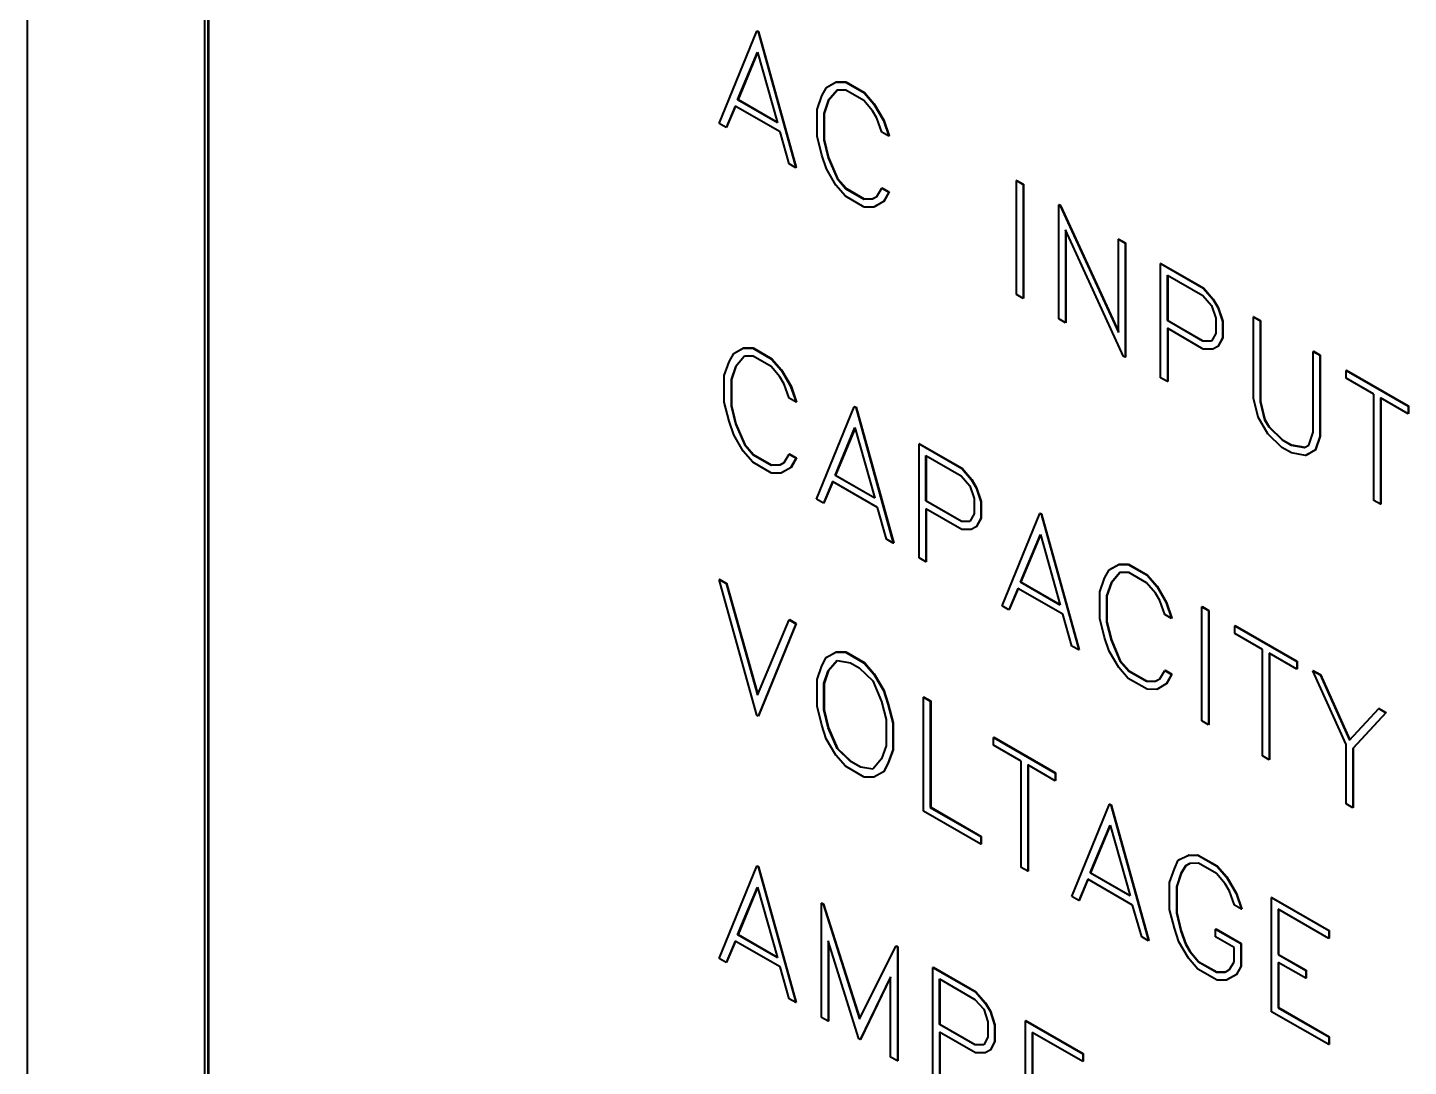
# Model space of a CAD drawing. Header units: millimetres. Extents: x 0 to 5945, y 0 to 4205.
# Drawn here: x 4532.24 to 4551.9, y 3138.79 to 3153.58 of the extents above; entities that cross this region are included whole.
import ezdxf

# ---------------------------------------------------------------- set-up
doc = ezdxf.new("R2010")
doc.units = ezdxf.units.MM
doc.header["$LTSCALE"] = 5
doc.layers.add('가시적인 것(ISO)', color=3, linetype='Continuous', lineweight=40)

msp = doc.modelspace()

# ---------------------------------------------------------------- linework, layer by layer
at = {"layer": '가시적인 것(ISO)'}
for p, q in [((4532.238, 3110.293), (4532.238, 3180.368)), ((4534.758, 3174.009), (4534.758, 3113.738)), ((4534.809, 3113.767), (4534.809, 3173.922)), ((4534.814, 3173.919), (4534.814, 3113.77)), ((4542.087, 3152.217), (4542.624, 3153.532)), ((4542.629, 3153.535), (4542.624, 3153.532)), ((4542.624, 3153.532), (4542.644, 3153.521)), ((4542.629, 3153.535), (4542.649, 3153.524)), ((4542.649, 3153.524), (4542.644, 3153.521)), ((4542.644, 3153.521), (4543.18, 3151.587)), ((4542.649, 3153.524), (4543.185, 3151.59)), ((4542.35, 3152.554), (4542.633, 3153.234)), ((4542.635, 3153.228), (4542.355, 3152.557)), ((4542.633, 3153.234), (4542.917, 3152.227)), ((4543.549, 3152.61), (4543.614, 3152.73)), ((4543.614, 3152.73), (4543.749, 3152.806)), ((4543.619, 3152.733), (4543.614, 3152.73)), ((4543.619, 3152.733), (4543.754, 3152.809)), ((4543.767, 3152.693), (4543.64, 3152.542)), ((4543.77, 3152.693), (4543.645, 3152.545)), ((4543.754, 3152.809), (4543.749, 3152.806)), ((4543.749, 3152.806), (4543.885, 3152.807)), ((4543.754, 3152.809), (4543.89, 3152.81)), ((4543.892, 3152.692), (4543.767, 3152.693)), ((4543.89, 3152.81), (4543.885, 3152.807)), ((4543.885, 3152.807), (4544.154, 3152.652)), ((4543.89, 3152.81), (4544.159, 3152.654)), ((4544.147, 3152.545), (4543.892, 3152.692)), ((4542.355, 3152.557), (4542.35, 3152.554)), ((4542.917, 3152.227), (4542.35, 3152.554)), ((4542.355, 3152.557), (4542.915, 3152.234)), ((4543.481, 3152.418), (4543.549, 3152.61)), ((4543.64, 3152.542), (4543.576, 3152.359)), ((4543.645, 3152.545), (4543.581, 3152.361)), ((4543.645, 3152.545), (4543.64, 3152.542)), ((4544.272, 3152.399), (4544.147, 3152.545)), ((4544.159, 3152.654), (4544.154, 3152.652)), ((4544.154, 3152.652), (4544.291, 3152.494)), ((4544.159, 3152.654), (4544.296, 3152.497)), ((4544.296, 3152.497), (4544.291, 3152.494)), ((4544.291, 3152.494), (4544.426, 3152.261)), ((4544.296, 3152.497), (4544.431, 3152.264)), ((4542.314, 3152.464), (4542.185, 3152.16)), ((4542.318, 3152.462), (4542.19, 3152.163)), ((4542.954, 3152.096), (4542.314, 3152.464)), ((4543.481, 3152.036), (4543.481, 3152.418)), ((4543.581, 3152.361), (4543.576, 3152.359)), ((4543.576, 3152.359), (4543.576, 3151.985)), ((4543.581, 3152.361), (4543.581, 3151.988)), ((4544.334, 3152.292), (4544.272, 3152.399)), ((4544.404, 3152.094), (4544.334, 3152.292)), ((4542.185, 3152.16), (4542.087, 3152.217)), ((4542.19, 3152.163), (4542.185, 3152.16)), ((4543.083, 3151.643), (4542.954, 3152.096)), ((4544.503, 3152.036), (4544.404, 3152.094)), ((4544.431, 3152.264), (4544.426, 3152.261)), ((4544.426, 3152.261), (4544.503, 3152.036)), ((4544.431, 3152.264), (4544.508, 3152.039)), ((4543.549, 3151.765), (4543.481, 3152.036)), ((4543.581, 3151.988), (4543.576, 3151.985)), ((4543.576, 3151.985), (4543.64, 3151.728)), ((4543.581, 3151.988), (4543.645, 3151.73)), ((4544.508, 3152.039), (4544.503, 3152.036)), ((4543.614, 3151.57), (4543.549, 3151.765)), ((4543.645, 3151.73), (4543.64, 3151.728)), ((4543.64, 3151.728), (4543.767, 3151.432)), ((4543.645, 3151.73), (4543.772, 3151.435)), ((4543.18, 3151.587), (4543.083, 3151.643)), ((4543.185, 3151.59), (4543.18, 3151.587)), ((4543.749, 3151.339), (4543.614, 3151.57)), ((4543.885, 3151.182), (4543.749, 3151.339)), ((4543.772, 3151.435), (4543.767, 3151.432)), ((4543.767, 3151.432), (4543.892, 3151.288)), ((4543.772, 3151.435), (4543.898, 3151.29)), ((4546.325, 3151.407), (4546.32, 3151.404)), ((4546.32, 3151.404), (4546.416, 3151.349)), ((4546.32, 3149.779), (4546.32, 3151.404)), ((4546.325, 3151.407), (4546.421, 3151.352)), ((4546.421, 3151.352), (4546.416, 3151.349)), ((4546.416, 3151.349), (4546.416, 3149.724)), ((4546.421, 3151.352), (4546.421, 3149.727)), ((4544.154, 3151.027), (4543.885, 3151.182)), ((4543.898, 3151.29), (4543.892, 3151.288)), ((4543.892, 3151.288), (4544.147, 3151.141)), ((4543.898, 3151.29), (4544.152, 3151.144)), ((4544.152, 3151.144), (4544.147, 3151.141)), ((4544.147, 3151.141), (4544.272, 3151.143)), ((4544.152, 3151.144), (4544.277, 3151.146)), ((4544.272, 3151.143), (4544.334, 3151.178)), ((4544.277, 3151.146), (4544.272, 3151.143)), ((4544.277, 3151.146), (4544.334, 3151.178)), ((4544.334, 3151.178), (4544.404, 3151.297)), ((4544.409, 3151.3), (4544.404, 3151.297)), ((4544.404, 3151.297), (4544.503, 3151.24)), ((4544.409, 3151.3), (4544.508, 3151.243)), ((4544.503, 3151.24), (4544.426, 3151.104)), ((4544.508, 3151.243), (4544.431, 3151.107)), ((4544.508, 3151.243), (4544.503, 3151.24)), ((4544.291, 3151.026), (4544.154, 3151.027)), ((4544.426, 3151.104), (4544.291, 3151.026)), ((4544.296, 3151.029), (4544.291, 3151.026)), ((4544.431, 3151.107), (4544.296, 3151.029)), ((4544.431, 3151.107), (4544.426, 3151.104)), ((4546.927, 3151.061), (4546.922, 3151.058)), ((4546.922, 3151.058), (4546.944, 3151.045)), ((4546.922, 3149.433), (4546.922, 3151.058)), ((4546.927, 3151.061), (4546.949, 3151.048)), ((4546.949, 3151.048), (4546.944, 3151.045)), ((4546.944, 3151.045), (4547.774, 3149.241)), ((4546.949, 3151.048), (4547.774, 3149.255)), ((4547.017, 3150.703), (4547.017, 3149.378)), ((4547.847, 3148.9), (4547.017, 3150.703)), ((4547.022, 3150.692), (4547.022, 3149.381)), ((4547.779, 3150.57), (4547.774, 3150.567)), ((4547.774, 3150.567), (4547.87, 3150.512)), ((4547.774, 3149.241), (4547.774, 3150.567)), ((4547.779, 3150.57), (4547.875, 3150.515)), ((4547.875, 3150.515), (4547.87, 3150.512)), ((4547.87, 3150.512), (4547.87, 3148.887)), ((4547.875, 3150.515), (4547.875, 3148.89)), ((4548.379, 3150.224), (4548.374, 3150.221)), ((4548.374, 3150.221), (4548.982, 3149.871)), ((4548.374, 3148.596), (4548.374, 3150.221)), ((4548.379, 3150.224), (4548.987, 3149.874)), ((4548.47, 3150.056), (4548.974, 3149.765)), ((4548.47, 3149.409), (4548.47, 3150.056)), ((4548.475, 3150.053), (4548.475, 3149.412)), ((4546.416, 3149.724), (4546.32, 3149.779)), ((4548.974, 3149.765), (4549.098, 3149.623)), ((4548.987, 3149.874), (4548.982, 3149.871)), ((4548.982, 3149.871), (4549.119, 3149.714)), ((4548.987, 3149.874), (4549.124, 3149.716)), ((4546.421, 3149.727), (4546.416, 3149.724)), ((4549.098, 3149.623), (4549.16, 3149.444)), ((4549.124, 3149.716), (4549.119, 3149.714)), ((4549.119, 3149.714), (4549.189, 3149.595)), ((4549.124, 3149.716), (4549.194, 3149.598)), ((4549.194, 3149.598), (4549.189, 3149.595)), ((4549.189, 3149.595), (4549.255, 3149.398)), ((4549.194, 3149.598), (4549.26, 3149.401)), ((4547.017, 3149.378), (4546.922, 3149.433)), ((4547.022, 3149.381), (4547.017, 3149.378)), ((4548.475, 3149.412), (4548.47, 3149.409)), ((4548.974, 3149.118), (4548.47, 3149.409)), ((4548.475, 3149.412), (4548.979, 3149.121)), ((4549.16, 3149.444), (4549.16, 3149.226)), ((4549.26, 3149.401), (4549.255, 3149.398)), ((4549.255, 3149.398), (4549.255, 3149.162)), ((4549.26, 3149.401), (4549.26, 3149.165)), ((4549.7, 3149.464), (4549.695, 3149.461)), ((4549.695, 3149.461), (4549.79, 3149.406)), ((4549.695, 3148.305), (4549.695, 3149.461)), ((4549.7, 3149.464), (4549.795, 3149.409)), ((4549.795, 3149.409), (4549.79, 3149.406)), ((4549.79, 3149.406), (4549.79, 3148.256)), ((4549.795, 3149.409), (4549.795, 3148.259)), ((4548.47, 3149.299), (4548.47, 3148.541)), ((4548.982, 3149.004), (4548.47, 3149.299)), ((4548.475, 3149.296), (4548.475, 3148.544)), ((4549.16, 3149.226), (4549.098, 3149.118)), ((4549.255, 3149.162), (4549.189, 3149.042)), ((4549.26, 3149.165), (4549.194, 3149.045)), ((4549.26, 3149.165), (4549.255, 3149.162)), ((4542.294, 3148.94), (4542.428, 3149.016)), ((4542.299, 3148.943), (4542.433, 3149.019)), ((4542.433, 3149.019), (4542.428, 3149.016)), ((4542.428, 3149.016), (4542.564, 3149.017)), ((4542.433, 3149.019), (4542.569, 3149.02)), ((4542.569, 3149.02), (4542.564, 3149.017)), ((4542.564, 3149.017), (4542.833, 3148.862)), ((4542.569, 3149.02), (4542.839, 3148.864)), ((4548.979, 3149.121), (4548.974, 3149.118)), ((4549.098, 3149.118), (4548.974, 3149.118)), ((4548.979, 3149.121), (4549.1, 3149.121)), ((4549.119, 3149.003), (4548.982, 3149.004)), ((4549.189, 3149.042), (4549.119, 3149.003)), ((4549.194, 3149.045), (4549.189, 3149.042)), ((4550.552, 3148.973), (4550.547, 3148.97)), ((4550.547, 3148.97), (4550.642, 3148.915)), ((4550.547, 3147.82), (4550.547, 3148.97)), ((4550.552, 3148.973), (4550.648, 3148.918)), ((4542.16, 3148.628), (4542.228, 3148.82)), ((4542.228, 3148.82), (4542.294, 3148.94)), ((4542.32, 3148.752), (4542.256, 3148.569)), ((4542.325, 3148.755), (4542.261, 3148.571)), ((4542.299, 3148.943), (4542.294, 3148.94)), ((4542.446, 3148.903), (4542.32, 3148.752)), ((4542.325, 3148.755), (4542.32, 3148.752)), ((4542.449, 3148.903), (4542.325, 3148.755)), ((4542.572, 3148.902), (4542.446, 3148.903)), ((4542.827, 3148.755), (4542.572, 3148.902)), ((4542.951, 3148.609), (4542.827, 3148.755)), ((4542.839, 3148.864), (4542.833, 3148.862)), ((4542.833, 3148.862), (4542.971, 3148.704)), ((4542.839, 3148.864), (4542.976, 3148.707)), ((4547.87, 3148.887), (4547.847, 3148.9)), ((4547.875, 3148.89), (4547.87, 3148.887)), ((4550.648, 3148.918), (4550.642, 3148.915)), ((4550.642, 3148.915), (4550.642, 3147.759)), ((4550.648, 3148.918), (4550.648, 3147.762)), ((4542.16, 3148.246), (4542.16, 3148.628)), ((4542.261, 3148.571), (4542.256, 3148.569)), ((4542.256, 3148.569), (4542.256, 3148.195)), ((4542.261, 3148.571), (4542.261, 3148.198)), ((4543.014, 3148.502), (4542.951, 3148.609)), ((4542.976, 3148.707), (4542.971, 3148.704)), ((4542.971, 3148.704), (4543.105, 3148.471)), ((4542.976, 3148.707), (4543.11, 3148.474)), ((4548.47, 3148.541), (4548.374, 3148.596)), ((4551.023, 3148.702), (4551.018, 3148.699)), ((4551.018, 3148.699), (4551.898, 3148.192)), ((4551.018, 3148.589), (4551.018, 3148.699)), ((4551.41, 3148.363), (4551.018, 3148.589)), ((4551.023, 3148.702), (4551.903, 3148.195)), ((4543.083, 3148.304), (4543.014, 3148.502)), ((4543.11, 3148.474), (4543.105, 3148.471)), ((4543.105, 3148.471), (4543.183, 3148.246)), ((4543.11, 3148.474), (4543.188, 3148.249)), ((4548.475, 3148.544), (4548.47, 3148.541)), ((4551.41, 3146.848), (4551.41, 3148.363)), ((4542.228, 3147.975), (4542.16, 3148.246)), ((4542.261, 3148.198), (4542.256, 3148.195)), ((4542.256, 3148.195), (4542.32, 3147.938)), ((4542.261, 3148.198), (4542.325, 3147.941)), ((4543.183, 3148.246), (4543.083, 3148.304)), ((4543.188, 3148.249), (4543.183, 3148.246)), ((4543.474, 3146.868), (4544.011, 3148.183)), ((4544.016, 3148.186), (4544.011, 3148.183)), ((4544.011, 3148.183), (4544.031, 3148.172)), ((4544.016, 3148.186), (4544.036, 3148.175)), ((4544.036, 3148.175), (4544.031, 3148.172)), ((4544.031, 3148.172), (4544.567, 3146.238)), ((4544.036, 3148.175), (4544.572, 3146.241)), ((4549.761, 3148.033), (4549.695, 3148.305)), ((4549.795, 3148.259), (4549.79, 3148.256)), ((4549.79, 3148.256), (4549.854, 3147.998)), ((4549.795, 3148.259), (4549.859, 3148.001)), ((4551.898, 3148.082), (4551.505, 3148.308)), ((4551.505, 3148.308), (4551.505, 3146.793)), ((4551.51, 3148.305), (4551.51, 3146.796)), ((4551.903, 3148.195), (4551.898, 3148.192)), ((4551.898, 3148.192), (4551.898, 3148.082)), ((4551.903, 3148.195), (4551.903, 3148.085)), ((4542.294, 3147.78), (4542.228, 3147.975)), ((4549.899, 3147.797), (4549.761, 3148.033)), ((4549.859, 3148.001), (4549.854, 3147.998)), ((4549.854, 3147.998), (4549.913, 3147.895)), ((4549.859, 3148.001), (4549.918, 3147.898)), ((4551.903, 3148.085), (4551.898, 3148.082)), ((4542.428, 3147.549), (4542.294, 3147.78)), ((4542.325, 3147.941), (4542.32, 3147.938)), ((4542.32, 3147.938), (4542.446, 3147.642)), ((4542.325, 3147.941), (4542.452, 3147.645)), ((4543.737, 3147.205), (4544.021, 3147.885)), ((4544.022, 3147.879), (4543.742, 3147.208)), ((4544.021, 3147.885), (4544.304, 3146.878)), ((4550.101, 3147.602), (4549.899, 3147.797)), ((4549.918, 3147.898), (4549.913, 3147.895)), ((4549.913, 3147.895), (4550.105, 3147.71)), ((4549.918, 3147.898), (4550.11, 3147.713)), ((4550.483, 3147.636), (4550.547, 3147.82)), ((4542.452, 3147.645), (4542.446, 3147.642)), ((4542.446, 3147.642), (4542.572, 3147.498)), ((4542.452, 3147.645), (4542.577, 3147.5)), ((4544.938, 3147.655), (4544.933, 3147.652)), ((4544.933, 3147.652), (4545.541, 3147.302)), ((4544.933, 3146.028), (4544.933, 3147.652)), ((4544.938, 3147.655), (4545.546, 3147.305)), ((4550.236, 3147.524), (4550.101, 3147.602)), ((4550.11, 3147.713), (4550.105, 3147.71)), ((4550.105, 3147.71), (4550.232, 3147.637)), ((4550.11, 3147.713), (4550.237, 3147.64)), ((4550.237, 3147.64), (4550.232, 3147.637)), ((4550.232, 3147.637), (4550.423, 3147.601)), ((4550.237, 3147.64), (4550.428, 3147.604)), ((4550.423, 3147.601), (4550.483, 3147.636)), ((4550.58, 3147.568), (4550.444, 3147.489)), ((4550.642, 3147.759), (4550.574, 3147.565)), ((4550.58, 3147.568), (4550.574, 3147.565)), ((4550.648, 3147.762), (4550.58, 3147.568)), ((4550.648, 3147.762), (4550.642, 3147.759)), ((4542.564, 3147.392), (4542.428, 3147.549)), ((4542.833, 3147.237), (4542.564, 3147.392)), ((4542.577, 3147.5), (4542.572, 3147.498)), ((4542.572, 3147.498), (4542.827, 3147.351)), ((4542.577, 3147.5), (4542.832, 3147.354)), ((4542.951, 3147.353), (4543.014, 3147.388)), ((4542.956, 3147.356), (4543.014, 3147.388)), ((4543.014, 3147.388), (4543.083, 3147.507)), ((4543.088, 3147.51), (4543.083, 3147.507)), ((4543.083, 3147.507), (4543.183, 3147.45)), ((4543.088, 3147.51), (4543.188, 3147.453)), ((4543.183, 3147.45), (4543.105, 3147.314)), ((4543.188, 3147.453), (4543.11, 3147.317)), ((4543.188, 3147.453), (4543.183, 3147.45)), ((4545.029, 3147.487), (4545.533, 3147.197)), ((4545.029, 3146.84), (4545.029, 3147.487)), ((4545.034, 3147.484), (4545.034, 3146.843)), ((4550.439, 3147.486), (4550.236, 3147.524)), ((4550.574, 3147.565), (4550.439, 3147.486)), ((4550.444, 3147.489), (4550.439, 3147.486)), ((4542.832, 3147.354), (4542.827, 3147.351)), ((4542.827, 3147.351), (4542.951, 3147.353)), ((4542.832, 3147.354), (4542.956, 3147.356)), ((4542.971, 3147.236), (4542.833, 3147.237)), ((4542.956, 3147.356), (4542.951, 3147.353)), ((4543.105, 3147.314), (4542.971, 3147.236)), ((4542.976, 3147.239), (4542.971, 3147.236)), ((4543.11, 3147.317), (4542.976, 3147.239)), ((4543.11, 3147.317), (4543.105, 3147.314)), ((4543.742, 3147.208), (4543.737, 3147.205)), ((4544.304, 3146.878), (4543.737, 3147.205)), ((4543.742, 3147.208), (4544.302, 3146.885)), ((4545.533, 3147.197), (4545.657, 3147.054)), ((4545.546, 3147.305), (4545.541, 3147.302)), ((4545.541, 3147.302), (4545.678, 3147.145)), ((4545.546, 3147.305), (4545.683, 3147.148)), ((4543.702, 3147.115), (4543.572, 3146.811)), ((4543.705, 3147.113), (4543.577, 3146.814)), ((4544.341, 3146.746), (4543.702, 3147.115)), ((4545.657, 3147.054), (4545.719, 3146.875)), ((4545.683, 3147.148), (4545.678, 3147.145)), ((4545.678, 3147.145), (4545.748, 3147.026)), ((4545.683, 3147.148), (4545.753, 3147.029)), ((4545.753, 3147.029), (4545.748, 3147.026)), ((4545.748, 3147.026), (4545.814, 3146.829)), ((4545.753, 3147.029), (4545.819, 3146.832)), ((4543.572, 3146.811), (4543.474, 3146.868)), ((4543.577, 3146.814), (4543.572, 3146.811)), ((4545.034, 3146.843), (4545.029, 3146.84)), ((4545.533, 3146.55), (4545.029, 3146.84)), ((4545.034, 3146.843), (4545.538, 3146.553)), ((4545.719, 3146.875), (4545.719, 3146.657)), ((4545.819, 3146.832), (4545.814, 3146.829)), ((4545.814, 3146.829), (4545.814, 3146.593)), ((4545.819, 3146.832), (4545.819, 3146.596)), ((4551.505, 3146.793), (4551.41, 3146.848)), ((4551.51, 3146.796), (4551.505, 3146.793)), ((4544.47, 3146.294), (4544.341, 3146.746)), ((4545.029, 3146.73), (4545.029, 3145.973)), ((4545.541, 3146.435), (4545.029, 3146.73)), ((4545.034, 3146.727), (4545.034, 3145.975)), ((4545.719, 3146.657), (4545.657, 3146.549)), ((4545.814, 3146.593), (4545.748, 3146.473)), ((4545.819, 3146.596), (4545.753, 3146.476)), ((4545.819, 3146.596), (4545.814, 3146.593)), ((4546.115, 3145.347), (4546.652, 3146.662)), ((4546.657, 3146.665), (4546.652, 3146.662)), ((4546.652, 3146.662), (4546.672, 3146.651)), ((4546.657, 3146.665), (4546.677, 3146.654)), ((4546.677, 3146.654), (4546.672, 3146.651)), ((4546.672, 3146.651), (4547.208, 3144.718)), ((4546.677, 3146.654), (4547.213, 3144.72)), ((4545.538, 3146.553), (4545.533, 3146.55)), ((4545.657, 3146.549), (4545.533, 3146.55)), ((4545.538, 3146.553), (4545.659, 3146.552)), ((4545.678, 3146.434), (4545.541, 3146.435)), ((4545.748, 3146.473), (4545.678, 3146.434)), ((4545.753, 3146.476), (4545.748, 3146.473)), ((4544.567, 3146.238), (4544.47, 3146.294)), ((4544.572, 3146.241), (4544.567, 3146.238)), ((4546.378, 3145.684), (4546.661, 3146.364)), ((4546.663, 3146.358), (4546.383, 3145.687)), ((4546.661, 3146.364), (4546.945, 3145.357)), ((4545.029, 3145.973), (4544.933, 3146.028)), ((4545.034, 3145.975), (4545.029, 3145.973)), ((4547.577, 3145.74), (4547.642, 3145.86)), ((4547.642, 3145.86), (4547.777, 3145.936)), ((4547.647, 3145.863), (4547.642, 3145.86)), ((4547.647, 3145.863), (4547.782, 3145.939)), ((4547.795, 3145.823), (4547.668, 3145.672)), ((4547.798, 3145.823), (4547.673, 3145.675)), ((4547.782, 3145.939), (4547.777, 3145.936)), ((4547.777, 3145.936), (4547.913, 3145.937)), ((4547.782, 3145.939), (4547.918, 3145.94)), ((4547.92, 3145.822), (4547.795, 3145.823)), ((4547.918, 3145.94), (4547.913, 3145.937)), ((4547.913, 3145.937), (4548.182, 3145.782)), ((4547.918, 3145.94), (4548.187, 3145.785)), ((4548.175, 3145.675), (4547.92, 3145.822)), ((4542.092, 3145.724), (4542.087, 3145.721)), ((4542.087, 3145.721), (4542.185, 3145.665)), ((4542.624, 3143.787), (4542.087, 3145.721)), ((4542.092, 3145.724), (4542.19, 3145.668)), ((4542.19, 3145.668), (4542.185, 3145.665)), ((4542.185, 3145.665), (4542.633, 3144.073)), ((4542.19, 3145.668), (4542.637, 3144.082)), ((4546.383, 3145.687), (4546.378, 3145.684)), ((4546.945, 3145.357), (4546.378, 3145.684)), ((4546.383, 3145.687), (4546.943, 3145.364)), ((4547.509, 3145.548), (4547.577, 3145.74)), ((4547.668, 3145.672), (4547.604, 3145.489)), ((4547.673, 3145.675), (4547.609, 3145.491)), ((4547.673, 3145.675), (4547.668, 3145.672)), ((4548.3, 3145.529), (4548.175, 3145.675)), ((4548.187, 3145.785), (4548.182, 3145.782)), ((4548.182, 3145.782), (4548.319, 3145.624)), ((4548.187, 3145.785), (4548.324, 3145.627)), ((4548.324, 3145.627), (4548.319, 3145.624)), ((4548.319, 3145.624), (4548.454, 3145.391)), ((4548.324, 3145.627), (4548.459, 3145.394)), ((4546.342, 3145.594), (4546.213, 3145.29)), ((4546.346, 3145.592), (4546.218, 3145.293)), ((4546.982, 3145.226), (4546.342, 3145.594)), ((4547.509, 3145.166), (4547.509, 3145.548)), ((4547.609, 3145.491), (4547.604, 3145.489)), ((4547.604, 3145.489), (4547.604, 3145.115)), ((4547.609, 3145.491), (4547.609, 3145.118)), ((4548.362, 3145.422), (4548.3, 3145.529)), ((4548.432, 3145.224), (4548.362, 3145.422)), ((4546.213, 3145.29), (4546.115, 3145.347)), ((4546.218, 3145.293), (4546.213, 3145.29)), ((4547.111, 3144.773), (4546.982, 3145.226)), ((4548.531, 3145.166), (4548.432, 3145.224)), ((4548.459, 3145.394), (4548.454, 3145.391)), ((4548.454, 3145.391), (4548.531, 3145.166)), ((4548.459, 3145.394), (4548.536, 3145.169)), ((4548.966, 3145.336), (4548.961, 3145.333)), ((4548.961, 3145.333), (4549.057, 3145.278)), ((4548.961, 3143.708), (4548.961, 3145.333)), ((4548.966, 3145.336), (4549.062, 3145.281)), ((4549.062, 3145.281), (4549.057, 3145.278)), ((4549.057, 3145.278), (4549.057, 3143.653)), ((4549.062, 3145.281), (4549.062, 3143.656)), ((4542.633, 3144.073), (4543.083, 3145.148)), ((4543.18, 3145.092), (4542.644, 3143.776)), ((4543.185, 3145.095), (4542.649, 3143.778)), ((4543.088, 3145.15), (4543.083, 3145.148)), ((4543.083, 3145.148), (4543.18, 3145.092)), ((4543.088, 3145.15), (4543.185, 3145.095)), ((4543.185, 3145.095), (4543.18, 3145.092)), ((4547.577, 3144.895), (4547.509, 3145.166)), ((4547.609, 3145.118), (4547.604, 3145.115)), ((4547.604, 3145.115), (4547.668, 3144.858)), ((4547.609, 3145.118), (4547.673, 3144.861)), ((4548.536, 3145.169), (4548.531, 3145.166)), ((4549.438, 3145.064), (4549.433, 3145.061)), ((4549.433, 3145.061), (4550.313, 3144.554)), ((4549.433, 3144.951), (4549.433, 3145.061)), ((4549.438, 3145.064), (4550.318, 3144.557)), ((4547.642, 3144.7), (4547.577, 3144.895)), ((4547.673, 3144.861), (4547.668, 3144.858)), ((4547.668, 3144.858), (4547.795, 3144.562)), ((4547.673, 3144.861), (4547.8, 3144.565)), ((4549.825, 3144.725), (4549.433, 3144.951)), ((4543.613, 3144.61), (4543.749, 3144.686)), ((4543.618, 3144.613), (4543.754, 3144.689)), ((4543.754, 3144.689), (4543.749, 3144.686)), ((4543.749, 3144.686), (4543.885, 3144.686)), ((4543.754, 3144.689), (4543.89, 3144.689)), ((4543.89, 3144.689), (4543.885, 3144.686)), ((4543.885, 3144.686), (4544.154, 3144.531)), ((4543.89, 3144.689), (4544.159, 3144.534)), ((4547.208, 3144.718), (4547.111, 3144.773)), ((4547.213, 3144.72), (4547.208, 3144.718)), ((4547.777, 3144.469), (4547.642, 3144.7)), ((4549.825, 3143.21), (4549.825, 3144.725)), ((4550.313, 3144.444), (4549.921, 3144.67)), ((4549.921, 3144.67), (4549.921, 3143.155)), ((4549.926, 3144.667), (4549.926, 3143.158)), ((4543.481, 3144.297), (4543.549, 3144.49)), ((4543.549, 3144.49), (4543.613, 3144.61)), ((4543.576, 3144.238), (4543.64, 3144.422)), ((4543.645, 3144.425), (4543.581, 3144.241)), ((4543.618, 3144.613), (4543.613, 3144.61)), ((4543.64, 3144.422), (4543.767, 3144.569)), ((4543.645, 3144.425), (4543.64, 3144.422)), ((4543.769, 3144.569), (4543.645, 3144.425)), ((4543.767, 3144.569), (4543.957, 3144.534)), ((4543.957, 3144.534), (4544.083, 3144.461)), ((4544.083, 3144.461), (4544.273, 3144.278)), ((4544.159, 3144.534), (4544.154, 3144.531)), ((4544.154, 3144.531), (4544.291, 3144.373)), ((4544.159, 3144.534), (4544.296, 3144.376)), ((4547.913, 3144.312), (4547.777, 3144.469)), ((4547.8, 3144.565), (4547.795, 3144.562)), ((4547.795, 3144.562), (4547.92, 3144.418)), ((4547.8, 3144.565), (4547.926, 3144.42)), ((4548.362, 3144.308), (4548.432, 3144.427)), ((4548.437, 3144.43), (4548.432, 3144.427)), ((4548.432, 3144.427), (4548.531, 3144.37)), ((4548.437, 3144.43), (4548.536, 3144.373)), ((4550.318, 3144.557), (4550.313, 3144.554)), ((4550.313, 3144.554), (4550.313, 3144.444)), ((4550.318, 3144.447), (4550.313, 3144.444)), ((4550.318, 3144.557), (4550.318, 3144.447)), ((4550.548, 3144.425), (4550.543, 3144.422)), ((4550.543, 3144.422), (4550.645, 3144.363)), ((4551.015, 3143.369), (4550.543, 3144.422)), ((4550.548, 3144.425), (4550.65, 3144.366)), ((4543.481, 3143.915), (4543.481, 3144.297)), ((4543.581, 3144.241), (4543.576, 3144.238)), ((4543.576, 3143.865), (4543.576, 3144.238)), ((4543.581, 3144.241), (4543.581, 3143.867)), ((4544.273, 3144.278), (4544.401, 3143.984)), ((4544.296, 3144.376), (4544.291, 3144.373)), ((4544.291, 3144.373), (4544.426, 3144.142)), ((4544.296, 3144.376), (4544.431, 3144.144)), ((4548.182, 3144.157), (4547.913, 3144.312)), ((4547.926, 3144.42), (4547.92, 3144.418)), ((4547.92, 3144.418), (4548.175, 3144.271)), ((4547.926, 3144.42), (4548.18, 3144.274)), ((4548.18, 3144.274), (4548.175, 3144.271)), ((4548.175, 3144.271), (4548.3, 3144.273)), ((4548.18, 3144.274), (4548.305, 3144.276)), ((4548.3, 3144.273), (4548.362, 3144.308)), ((4548.305, 3144.276), (4548.3, 3144.273)), ((4548.305, 3144.276), (4548.362, 3144.308)), ((4548.454, 3144.234), (4548.319, 3144.156)), ((4548.459, 3144.237), (4548.324, 3144.159)), ((4548.531, 3144.37), (4548.454, 3144.234)), ((4548.459, 3144.237), (4548.454, 3144.234)), ((4548.536, 3144.373), (4548.459, 3144.237)), ((4548.536, 3144.373), (4548.531, 3144.37)), ((4550.65, 3144.366), (4550.645, 3144.363)), ((4550.645, 3144.363), (4551.063, 3143.433)), ((4550.65, 3144.366), (4551.068, 3143.438)), ((4544.431, 3144.144), (4544.426, 3144.142)), ((4544.426, 3144.142), (4544.491, 3143.947)), ((4544.431, 3144.144), (4544.496, 3143.95)), ((4545.004, 3144.047), (4544.999, 3144.045)), ((4544.999, 3144.045), (4545.094, 3143.99)), ((4544.999, 3142.42), (4544.999, 3144.045)), ((4545.004, 3144.047), (4545.099, 3143.993)), ((4548.319, 3144.156), (4548.182, 3144.157)), ((4548.324, 3144.159), (4548.319, 3144.156)), ((4543.549, 3143.645), (4543.481, 3143.915)), ((4543.581, 3143.867), (4543.576, 3143.865)), ((4543.64, 3143.607), (4543.576, 3143.865)), ((4543.581, 3143.867), (4543.645, 3143.61)), ((4544.401, 3143.984), (4544.464, 3143.727)), ((4544.496, 3143.95), (4544.491, 3143.947)), ((4544.491, 3143.947), (4544.559, 3143.676)), ((4544.496, 3143.95), (4544.564, 3143.679)), ((4545.099, 3143.993), (4545.094, 3143.99)), ((4545.094, 3143.99), (4545.094, 3142.475)), ((4545.099, 3143.993), (4545.099, 3142.478)), ((4551.063, 3143.433), (4551.48, 3143.882)), ((4551.486, 3143.885), (4551.48, 3143.882)), ((4551.48, 3143.882), (4551.582, 3143.823)), ((4551.486, 3143.885), (4551.588, 3143.826)), ((4542.644, 3143.776), (4542.624, 3143.787)), ((4542.649, 3143.778), (4542.644, 3143.776)), ((4543.613, 3143.45), (4543.549, 3143.645)), ((4544.464, 3143.727), (4544.464, 3143.353)), ((4544.564, 3143.679), (4544.559, 3143.676)), ((4544.559, 3143.676), (4544.559, 3143.294)), ((4544.564, 3143.679), (4544.564, 3143.297)), ((4549.057, 3143.653), (4548.961, 3143.708)), ((4549.062, 3143.656), (4549.057, 3143.653)), ((4551.582, 3143.823), (4551.111, 3143.314)), ((4551.588, 3143.826), (4551.116, 3143.317)), ((4551.588, 3143.826), (4551.582, 3143.823)), ((4543.749, 3143.218), (4543.613, 3143.45)), ((4543.645, 3143.61), (4543.64, 3143.607)), ((4543.767, 3143.313), (4543.64, 3143.607)), ((4543.645, 3143.61), (4543.772, 3143.316)), ((4545.998, 3143.475), (4545.993, 3143.472)), ((4545.993, 3143.472), (4546.873, 3142.965)), ((4545.993, 3143.361), (4545.993, 3143.472)), ((4545.998, 3143.475), (4546.878, 3142.968)), ((4543.772, 3143.316), (4543.767, 3143.313)), ((4543.957, 3143.13), (4543.767, 3143.313)), ((4543.772, 3143.316), (4543.962, 3143.133)), ((4544.464, 3143.353), (4544.401, 3143.169)), ((4544.559, 3143.294), (4544.491, 3143.102)), ((4544.564, 3143.297), (4544.496, 3143.105)), ((4544.564, 3143.297), (4544.559, 3143.294)), ((4546.386, 3143.135), (4545.993, 3143.361)), ((4551.015, 3142.525), (4551.015, 3143.369)), ((4551.116, 3143.317), (4551.111, 3143.314)), ((4551.111, 3143.314), (4551.111, 3142.47)), ((4551.116, 3143.317), (4551.116, 3142.473)), ((4543.885, 3143.061), (4543.749, 3143.218)), ((4544.154, 3142.906), (4543.885, 3143.061)), ((4543.962, 3143.133), (4543.957, 3143.13)), ((4544.099, 3143.048), (4543.957, 3143.13)), ((4543.962, 3143.133), (4544.104, 3143.051)), ((4544.104, 3143.051), (4544.099, 3143.048)), ((4544.273, 3143.022), (4544.099, 3143.048)), ((4544.104, 3143.051), (4544.276, 3143.025)), ((4544.401, 3143.169), (4544.273, 3143.022)), ((4544.491, 3143.102), (4544.426, 3142.982)), ((4544.496, 3143.105), (4544.431, 3142.985)), ((4544.496, 3143.105), (4544.491, 3143.102)), ((4546.386, 3141.621), (4546.386, 3143.135)), ((4546.873, 3142.855), (4546.481, 3143.08)), ((4546.481, 3143.08), (4546.481, 3141.566)), ((4546.486, 3143.078), (4546.486, 3141.569)), ((4549.921, 3143.155), (4549.825, 3143.21)), ((4549.926, 3143.158), (4549.921, 3143.155)), ((4544.291, 3142.906), (4544.154, 3142.906)), ((4544.426, 3142.982), (4544.291, 3142.906)), ((4544.431, 3142.985), (4544.426, 3142.982)), ((4546.878, 3142.968), (4546.873, 3142.965)), ((4546.873, 3142.965), (4546.873, 3142.855)), ((4546.878, 3142.858), (4546.873, 3142.855)), ((4546.878, 3142.968), (4546.878, 3142.858)), ((4545.099, 3142.478), (4545.094, 3142.475)), ((4545.094, 3142.475), (4545.814, 3142.06)), ((4545.099, 3142.478), (4545.819, 3142.063)), ((4547.109, 3141.204), (4547.646, 3142.52)), ((4547.651, 3142.523), (4547.646, 3142.52)), ((4547.646, 3142.52), (4547.666, 3142.509)), ((4547.651, 3142.523), (4547.671, 3142.512)), ((4547.671, 3142.512), (4547.666, 3142.509)), ((4547.666, 3142.509), (4548.202, 3140.575)), ((4547.671, 3142.512), (4548.207, 3140.578)), ((4551.111, 3142.47), (4551.015, 3142.525)), ((4551.116, 3142.473), (4551.111, 3142.47)), ((4545.814, 3141.95), (4544.999, 3142.42)), ((4545.819, 3142.063), (4545.814, 3142.06)), ((4545.819, 3142.063), (4545.819, 3141.953)), ((4547.371, 3141.541), (4547.655, 3142.221)), ((4547.657, 3142.216), (4547.376, 3141.544)), ((4547.655, 3142.221), (4547.939, 3141.215)), ((4545.814, 3142.06), (4545.814, 3141.95)), ((4545.819, 3141.953), (4545.814, 3141.95)), ((4548.57, 3141.598), (4548.624, 3141.724)), ((4548.624, 3141.724), (4548.77, 3141.794)), ((4548.629, 3141.727), (4548.624, 3141.724)), ((4548.629, 3141.727), (4548.775, 3141.797)), ((4548.789, 3141.678), (4548.727, 3141.642)), ((4548.789, 3141.678), (4548.732, 3141.645)), ((4548.775, 3141.797), (4548.77, 3141.794)), ((4548.77, 3141.794), (4548.906, 3141.794)), ((4548.775, 3141.797), (4548.911, 3141.797)), ((4548.914, 3141.679), (4548.789, 3141.678)), ((4548.911, 3141.797), (4548.906, 3141.794)), ((4548.906, 3141.794), (4549.176, 3141.639)), ((4548.911, 3141.797), (4549.181, 3141.642)), ((4549.169, 3141.533), (4548.914, 3141.679)), ((4542.087, 3140.324), (4542.624, 3141.639)), ((4542.629, 3141.642), (4542.624, 3141.639)), ((4542.624, 3141.639), (4542.644, 3141.628)), ((4542.629, 3141.642), (4542.649, 3141.631)), ((4542.649, 3141.631), (4542.644, 3141.628)), ((4542.644, 3141.628), (4543.18, 3139.695)), ((4542.649, 3141.631), (4543.185, 3139.697)), ((4546.481, 3141.566), (4546.386, 3141.621)), ((4546.486, 3141.569), (4546.481, 3141.566)), ((4547.376, 3141.544), (4547.371, 3141.541)), ((4547.939, 3141.215), (4547.371, 3141.541)), ((4547.376, 3141.544), (4547.937, 3141.222)), ((4548.502, 3141.406), (4548.57, 3141.598)), ((4548.662, 3141.533), (4548.598, 3141.346)), ((4548.667, 3141.536), (4548.603, 3141.349)), ((4548.727, 3141.642), (4548.662, 3141.533)), ((4548.667, 3141.536), (4548.662, 3141.533)), ((4548.732, 3141.645), (4548.667, 3141.536)), ((4548.732, 3141.645), (4548.727, 3141.642)), ((4549.293, 3141.387), (4549.169, 3141.533)), ((4549.181, 3141.642), (4549.176, 3141.639)), ((4549.176, 3141.639), (4549.313, 3141.481)), ((4549.181, 3141.642), (4549.318, 3141.484)), ((4549.318, 3141.484), (4549.313, 3141.481)), ((4549.313, 3141.481), (4549.448, 3141.248)), ((4549.318, 3141.484), (4549.453, 3141.251)), ((4542.35, 3140.661), (4542.633, 3141.341)), ((4542.635, 3141.335), (4542.355, 3140.664)), ((4542.633, 3141.341), (4542.917, 3140.334)), ((4547.336, 3141.451), (4547.207, 3141.148)), ((4547.339, 3141.45), (4547.212, 3141.151)), ((4547.975, 3141.083), (4547.336, 3141.451)), ((4548.502, 3141.023), (4548.502, 3141.406)), ((4548.603, 3141.349), (4548.598, 3141.346)), ((4548.598, 3141.346), (4548.598, 3140.973)), ((4548.603, 3141.349), (4548.603, 3140.976)), ((4549.356, 3141.28), (4549.293, 3141.387)), ((4549.425, 3141.081), (4549.356, 3141.28)), ((4543.551, 3141.112), (4543.546, 3141.109)), ((4543.546, 3141.109), (4543.57, 3141.095)), ((4543.546, 3139.484), (4543.546, 3141.109)), ((4543.551, 3141.112), (4543.575, 3141.098)), ((4543.575, 3141.098), (4543.57, 3141.095)), ((4543.57, 3141.095), (4544.086, 3139.46)), ((4543.575, 3141.098), (4544.09, 3139.467)), ((4547.207, 3141.148), (4547.109, 3141.204)), ((4547.212, 3141.151), (4547.207, 3141.148)), ((4548.105, 3140.631), (4547.975, 3141.083)), ((4549.525, 3141.024), (4549.425, 3141.081)), ((4549.453, 3141.251), (4549.448, 3141.248)), ((4549.448, 3141.248), (4549.525, 3141.024)), ((4549.453, 3141.251), (4549.53, 3141.027)), ((4549.96, 3141.193), (4549.955, 3141.19)), ((4549.955, 3141.19), (4550.771, 3140.721)), ((4549.955, 3139.565), (4549.955, 3141.19)), ((4549.96, 3141.193), (4550.776, 3140.724)), ((4548.57, 3140.753), (4548.502, 3141.023)), ((4548.603, 3140.976), (4548.598, 3140.973)), ((4548.598, 3140.973), (4548.662, 3140.712)), ((4548.603, 3140.976), (4548.667, 3140.715)), ((4549.53, 3141.027), (4549.525, 3141.024)), ((4550.05, 3141.025), (4550.05, 3140.378)), ((4550.771, 3140.61), (4550.05, 3141.025)), ((4550.055, 3141.022), (4550.055, 3140.381)), ((4548.634, 3140.559), (4548.57, 3140.753)), ((4548.667, 3140.715), (4548.662, 3140.712)), ((4548.662, 3140.712), (4548.727, 3140.528)), ((4548.667, 3140.715), (4548.732, 3140.531)), ((4549.162, 3140.744), (4549.157, 3140.741)), ((4549.157, 3140.741), (4549.516, 3140.535)), ((4549.157, 3140.631), (4549.157, 3140.741)), ((4549.162, 3140.744), (4549.521, 3140.538)), ((4550.776, 3140.724), (4550.771, 3140.721)), ((4550.771, 3140.721), (4550.771, 3140.61)), ((4550.776, 3140.724), (4550.776, 3140.613)), ((4542.314, 3140.571), (4542.185, 3140.268)), ((4542.318, 3140.569), (4542.19, 3140.27)), ((4542.954, 3140.203), (4542.314, 3140.571)), ((4542.355, 3140.664), (4542.35, 3140.661)), ((4542.917, 3140.334), (4542.35, 3140.661)), ((4542.355, 3140.664), (4542.915, 3140.341)), ((4543.641, 3140.575), (4543.641, 3139.429)), ((4544.075, 3139.179), (4543.641, 3140.575)), ((4543.646, 3140.558), (4543.646, 3139.432)), ((4544.086, 3139.46), (4544.601, 3140.501)), ((4544.606, 3140.504), (4544.601, 3140.501)), ((4544.601, 3140.501), (4544.625, 3140.488)), ((4544.606, 3140.504), (4544.63, 3140.491)), ((4544.63, 3140.491), (4544.625, 3140.488)), ((4544.63, 3140.491), (4544.63, 3138.866)), ((4548.202, 3140.575), (4548.105, 3140.631)), ((4548.207, 3140.578), (4548.202, 3140.575)), ((4548.77, 3140.326), (4548.634, 3140.559)), ((4548.732, 3140.531), (4548.727, 3140.528)), ((4548.727, 3140.528), (4548.789, 3140.421)), ((4548.732, 3140.531), (4548.794, 3140.424)), ((4549.42, 3140.48), (4549.157, 3140.631)), ((4549.521, 3140.538), (4549.516, 3140.535)), ((4549.516, 3140.535), (4549.516, 3140.21)), ((4549.521, 3140.538), (4549.521, 3140.213)), ((4550.776, 3140.613), (4550.771, 3140.61)), ((4542.185, 3140.268), (4542.087, 3140.324)), ((4544.625, 3140.488), (4544.625, 3138.863)), ((4548.906, 3140.169), (4548.77, 3140.326)), ((4548.794, 3140.424), (4548.789, 3140.421)), ((4548.789, 3140.421), (4548.915, 3140.274)), ((4548.794, 3140.424), (4548.92, 3140.277)), ((4549.42, 3140.274), (4549.42, 3140.48)), ((4550.055, 3140.381), (4550.05, 3140.378)), ((4550.05, 3140.378), (4550.442, 3140.152)), ((4550.055, 3140.381), (4550.447, 3140.155)), ((4542.19, 3140.27), (4542.185, 3140.268)), ((4543.083, 3139.75), (4542.954, 3140.203)), ((4545.134, 3140.2), (4545.129, 3140.197)), ((4545.129, 3140.197), (4545.737, 3139.847)), ((4545.129, 3138.572), (4545.129, 3140.197)), ((4545.134, 3140.2), (4545.742, 3139.85)), ((4549.177, 3140.013), (4548.906, 3140.169)), ((4548.92, 3140.277), (4548.915, 3140.274)), ((4548.915, 3140.274), (4549.169, 3140.128)), ((4548.92, 3140.277), (4549.174, 3140.131)), ((4549.174, 3140.131), (4549.169, 3140.128)), ((4549.169, 3140.128), (4549.295, 3140.13)), ((4549.174, 3140.131), (4549.299, 3140.133)), ((4549.295, 3140.13), (4549.356, 3140.167)), ((4549.356, 3140.167), (4549.42, 3140.274)), ((4549.516, 3140.21), (4549.448, 3140.092)), ((4549.521, 3140.213), (4549.453, 3140.095)), ((4549.521, 3140.213), (4549.516, 3140.21)), ((4550.05, 3140.268), (4550.05, 3139.621)), ((4550.442, 3140.042), (4550.05, 3140.268)), ((4550.055, 3140.265), (4550.055, 3139.624)), ((4550.447, 3140.155), (4550.442, 3140.152)), ((4550.442, 3140.152), (4550.442, 3140.042)), ((4550.447, 3140.155), (4550.447, 3140.045)), ((4544.529, 3140.063), (4544.095, 3139.168)), ((4544.529, 3140.056), (4544.1, 3139.17)), ((4544.529, 3138.918), (4544.529, 3140.063)), ((4545.225, 3140.032), (4545.729, 3139.741)), ((4545.225, 3139.385), (4545.225, 3140.032)), ((4545.23, 3140.029), (4545.23, 3139.388)), ((4549.313, 3140.014), (4549.177, 3140.013)), ((4549.448, 3140.092), (4549.313, 3140.014)), ((4549.318, 3140.017), (4549.313, 3140.014)), ((4549.453, 3140.095), (4549.318, 3140.017)), ((4549.453, 3140.095), (4549.448, 3140.092)), ((4550.447, 3140.045), (4550.442, 3140.042)), ((4543.18, 3139.695), (4543.083, 3139.75)), ((4545.729, 3139.741), (4545.854, 3139.599)), ((4545.742, 3139.85), (4545.737, 3139.847)), ((4545.737, 3139.847), (4545.874, 3139.689)), ((4545.742, 3139.85), (4545.879, 3139.692)), ((4543.185, 3139.697), (4543.18, 3139.695)), ((4545.854, 3139.599), (4545.915, 3139.42)), ((4545.879, 3139.692), (4545.874, 3139.689)), ((4545.874, 3139.689), (4545.944, 3139.571)), ((4545.879, 3139.692), (4545.949, 3139.574)), ((4545.949, 3139.574), (4545.944, 3139.571)), ((4545.944, 3139.571), (4546.01, 3139.374)), ((4545.949, 3139.574), (4546.015, 3139.377)), ((4550.771, 3139.096), (4549.955, 3139.565)), ((4550.055, 3139.624), (4550.05, 3139.621)), ((4550.05, 3139.621), (4550.771, 3139.206)), ((4550.055, 3139.624), (4550.776, 3139.209)), ((4543.641, 3139.429), (4543.546, 3139.484)), ((4543.646, 3139.432), (4543.641, 3139.429)), ((4545.23, 3139.388), (4545.225, 3139.385)), ((4545.729, 3139.094), (4545.225, 3139.385)), ((4545.23, 3139.388), (4545.734, 3139.097)), ((4545.915, 3139.42), (4545.915, 3139.202)), ((4546.015, 3139.377), (4546.01, 3139.374)), ((4546.01, 3139.374), (4546.01, 3139.138)), ((4546.015, 3139.377), (4546.015, 3139.141)), ((4546.455, 3139.44), (4546.45, 3139.437)), ((4546.45, 3139.437), (4547.265, 3138.967)), ((4546.45, 3137.812), (4546.45, 3139.437)), ((4546.455, 3139.44), (4547.271, 3138.97)), ((4544.095, 3139.168), (4544.075, 3139.179)), ((4544.1, 3139.17), (4544.095, 3139.168)), ((4545.225, 3139.274), (4545.225, 3138.517)), ((4545.737, 3138.979), (4545.225, 3139.274)), ((4545.23, 3139.271), (4545.23, 3138.52)), ((4545.915, 3139.202), (4545.854, 3139.094)), ((4546.01, 3139.138), (4545.944, 3139.018)), ((4546.015, 3139.141), (4545.949, 3139.02)), ((4546.015, 3139.141), (4546.01, 3139.138)), ((4546.545, 3139.271), (4546.545, 3138.624)), ((4547.265, 3138.856), (4546.545, 3139.271)), ((4546.55, 3139.268), (4546.55, 3138.627)), ((4550.776, 3139.209), (4550.771, 3139.206)), ((4550.771, 3139.206), (4550.771, 3139.096)), ((4550.776, 3139.209), (4550.776, 3139.099)), ((4544.625, 3138.863), (4544.529, 3138.918)), ((4545.734, 3139.097), (4545.729, 3139.094)), ((4545.854, 3139.094), (4545.729, 3139.094)), ((4545.734, 3139.097), (4545.855, 3139.097)), ((4545.874, 3138.979), (4545.737, 3138.979)), ((4545.944, 3139.018), (4545.874, 3138.979)), ((4545.949, 3139.02), (4545.944, 3139.018)), ((4547.271, 3138.97), (4547.265, 3138.967)), ((4547.265, 3138.967), (4547.265, 3138.856)), ((4547.271, 3138.97), (4547.271, 3138.859)), ((4550.776, 3139.099), (4550.771, 3139.096)), ((4544.63, 3138.866), (4544.625, 3138.863)), ((4547.271, 3138.859), (4547.265, 3138.856))]:
    msp.add_line(p, q, dxfattribs=at)

doc.saveas('drawing.dxf')
